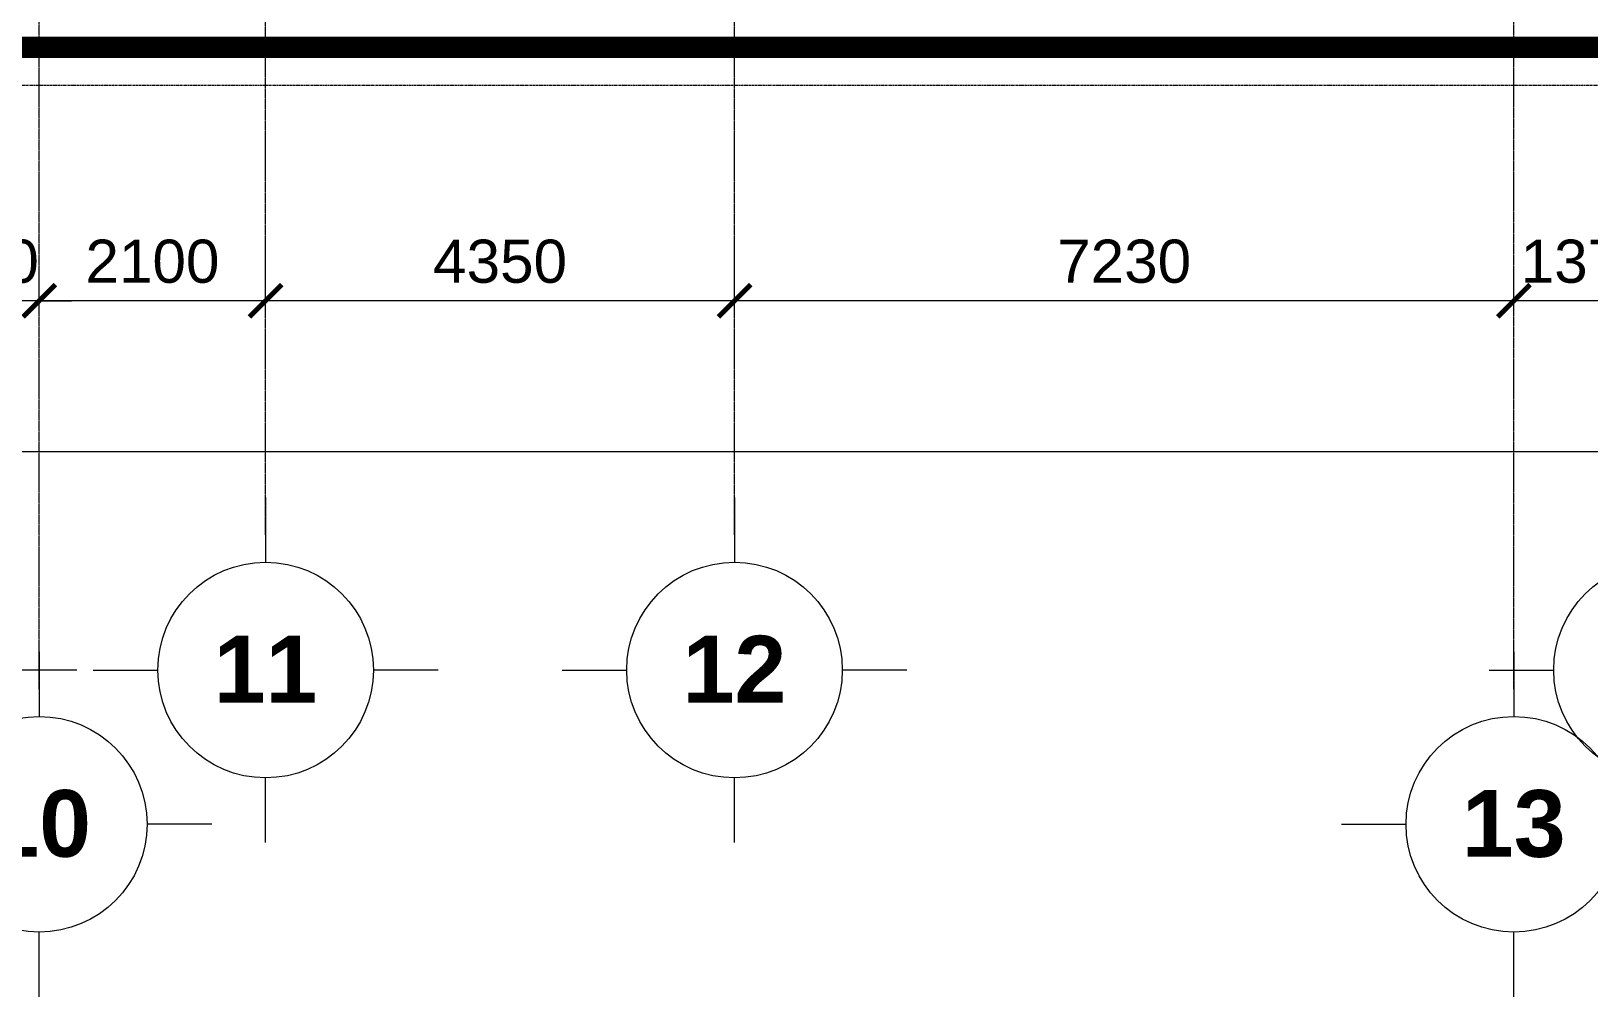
# Model space of a CAD drawing. Header units: millimetres. Extents: x -10599 to 108788, y -9455 to 93550.
# Drawn here: x 25876 to 40327, y -9455 to -500 of the extents above; entities that cross this region are included whole.
import ezdxf

# ---------------------------------------------------------------- set-up
doc = ezdxf.new("R2010")
doc.units = ezdxf.units.MM
doc.linetypes.add('Centre', pattern=[31.75, 6.35, -4.7625, 15.875, -4.7625])
doc.linetypes.add('Grid Line', pattern=[4.2, 3, -0.6, 0, -0.6])
for name, color, linetype, lineweight in [('DIM', 1, 'Continuous', 5), ('KH', 6, 'Continuous', 5), ('NET CAT', 3, 'Continuous', 5), ('TRUC', 225, 'Continuous', 5)]:
    doc.layers.add(name, color=color, linetype=linetype, lineweight=lineweight)
doc.styles.add('Arial_B', font='arialbd.ttf', dxfattribs={"height": 619.047619})
doc.styles.add('TA1', font='arial_1.ttf')
doc.dimstyles.new('D_200_KTx2', dxfattribs={"dimtxt": 400, "dimasz": 300, "dimexe": 300, "dimexo": 300, "dimgap": 160, "dimtad": 1, "dimdec": 0, "dimzin": 9, "dimtxsty": 'TA1', "dimblk": 'ARCHTICK', "dimcen": 1, "dimdle": 300, "dimclrd": 256, "dimclre": 256, "dimclrt": 7, "dimadec": 0, "dimazin": 0, "dimtfac": 1, "dimtdec": 0, "dimtix": 1, "dimtmove": 1, "dimatfit": 3, "dimldrblk": 'ARCHTICK', "dimfxl": 1, "dimtolj": 1, "dimtzin": 0, "dimlwd": -1, "dimlwe": -1, "dimarcsym": 0})

# ---------------------------------------------------------------- blocks, each defined once
blk = doc.blocks.new('Grid - FamilyAL-KH TRUC-1020318-MẶT ĐỨNG 1-14')
at = {"layer": 'KH'}
for p, q in [((-6349, -7200), (-6349, -7800)), ((-7949, -8800), (-7349, -8800)), ((-4749, -8800), (-5349, -8800)), ((-6349, -10400), (-6349, -9800))]:
    blk.add_line(p, q, dxfattribs=at)
blk.add_circle((-6349, -8800), 1000, dxfattribs=at)
blk = doc.blocks.new('_ARCHTICK')
at = {"color": 0, "linetype": 'ByBlock', "const_width": 0.15}
blk.add_lwpolyline([(-0.5, -0.5), (0.5, 0.5)], dxfattribs=at)
blk = doc.blocks.new('DIMBLOCK29-MẶT ĐỨNG 1-14')
at = {"layer": 'Defpoints', "color": 0, "transparency": 16777216}
for p in [(39631, -3000), (39631, -3424), (41001, -3424)]:
    blk.add_point(p, dxfattribs=at)
at = {"layer": 'DIM', "transparency": 16777216}
for p, q in [((39631, -3124), (39631, -2700)), ((41001, -3124), (41001, -2700)), ((39631, -3000), (39331, -3000)), ((41001, -3000), (39631, -3000)), ((41001, -3000), (41301, -3000))]:
    blk.add_line(p, q, dxfattribs=at)
at = {"layer": 'DIM', "transparency": 16777216, "xscale": 300, "yscale": 300, "zscale": 300}
blk.add_blockref('_ARCHTICK', (39631, -3000), dxfattribs=at)
at = {"layer": 'DIM', "transparency": 16777216, "xscale": 300, "yscale": 300, "zscale": 300, "rotation": 180}
blk.add_blockref('_ARCHTICK', (41001, -3000), dxfattribs=at)
at = {"layer": 'DIM', "color": 7, "transparency": 16777216, "insert": (40316, -2636), "char_height": 400, "attachment_point": 5, "style": 'TA1'}
blk.add_mtext('\\A1;1370', dxfattribs=at)
blk = doc.blocks.new('DIMBLOCK30-MẶT ĐỨNG 1-14')
at = {"layer": 'Defpoints', "color": 0, "transparency": 16777216}
for p in [(32401, -3000), (32401, -3424), (39631, -3424)]:
    blk.add_point(p, dxfattribs=at)
at = {"layer": 'DIM', "transparency": 16777216}
for p, q in [((32401, -3124), (32401, -2700)), ((39631, -3124), (39631, -2700)), ((39931, -3000), (32101, -3000))]:
    blk.add_line(p, q, dxfattribs=at)
at = {"layer": 'DIM', "transparency": 16777216, "xscale": 300, "yscale": 300, "zscale": 300, "rotation": 180}
blk.add_blockref('_ARCHTICK', (32401, -3000), dxfattribs=at)
at = {"layer": 'DIM', "transparency": 16777216, "xscale": 300, "yscale": 300, "zscale": 300}
blk.add_blockref('_ARCHTICK', (39631, -3000), dxfattribs=at)
at = {"layer": 'DIM', "color": 7, "transparency": 16777216, "insert": (36016, -2636), "char_height": 400, "attachment_point": 5, "style": 'TA1'}
blk.add_mtext('\\A1;7230', dxfattribs=at)
blk = doc.blocks.new('DIMBLOCK31-MẶT ĐỨNG 1-14')
at = {"layer": 'Defpoints', "color": 0, "transparency": 16777216}
for p in [(28051, -3000), (28051, -3424), (32401, -3424)]:
    blk.add_point(p, dxfattribs=at)
at = {"layer": 'DIM', "transparency": 16777216}
for p, q in [((28051, -3124), (28051, -2700)), ((32401, -3124), (32401, -2700)), ((32701, -3000), (27751, -3000))]:
    blk.add_line(p, q, dxfattribs=at)
at = {"layer": 'DIM', "transparency": 16777216, "xscale": 300, "yscale": 300, "zscale": 300, "rotation": 180}
blk.add_blockref('_ARCHTICK', (28051, -3000), dxfattribs=at)
at = {"layer": 'DIM', "transparency": 16777216, "xscale": 300, "yscale": 300, "zscale": 300}
blk.add_blockref('_ARCHTICK', (32401, -3000), dxfattribs=at)
at = {"layer": 'DIM', "color": 7, "transparency": 16777216, "insert": (30226, -2636), "char_height": 400, "attachment_point": 5, "style": 'TA1'}
blk.add_mtext('\\A1;4350', dxfattribs=at)
blk = doc.blocks.new('DIMBLOCK32-MẶT ĐỨNG 1-14')
at = {"layer": 'Defpoints', "color": 0, "transparency": 16777216}
for p in [(25951, -3000), (25951, -3424), (28051, -3424)]:
    blk.add_point(p, dxfattribs=at)
at = {"layer": 'DIM', "transparency": 16777216}
for p, q in [((25951, -3124), (25951, -2700)), ((28051, -3124), (28051, -2700)), ((28351, -3000), (25651, -3000))]:
    blk.add_line(p, q, dxfattribs=at)
at = {"layer": 'DIM', "transparency": 16777216, "xscale": 300, "yscale": 300, "zscale": 300, "rotation": 180}
blk.add_blockref('_ARCHTICK', (25951, -3000), dxfattribs=at)
at = {"layer": 'DIM', "transparency": 16777216, "xscale": 300, "yscale": 300, "zscale": 300}
blk.add_blockref('_ARCHTICK', (28051, -3000), dxfattribs=at)
at = {"layer": 'DIM', "color": 7, "transparency": 16777216, "insert": (27001, -2636), "char_height": 400, "attachment_point": 5, "style": 'TA1'}
blk.add_mtext('\\A1;2100', dxfattribs=at)
blk = doc.blocks.new('DIMBLOCK33-MẶT ĐỨNG 1-14')
at = {"layer": 'Defpoints', "color": 0, "transparency": 16777216}
for p in [(24701, -3000), (24701, -3424), (25951, -3424)]:
    blk.add_point(p, dxfattribs=at)
at = {"layer": 'DIM', "transparency": 16777216}
for p, q in [((24701, -3124), (24701, -2700)), ((25951, -3124), (25951, -2700)), ((24701, -3000), (24401, -3000)), ((25951, -3000), (24701, -3000)), ((25951, -3000), (26251, -3000))]:
    blk.add_line(p, q, dxfattribs=at)
at = {"layer": 'DIM', "transparency": 16777216, "xscale": 300, "yscale": 300, "zscale": 300}
blk.add_blockref('_ARCHTICK', (24701, -3000), dxfattribs=at)
at = {"layer": 'DIM', "transparency": 16777216, "xscale": 300, "yscale": 300, "zscale": 300, "rotation": 180}
blk.add_blockref('_ARCHTICK', (25951, -3000), dxfattribs=at)
at = {"layer": 'DIM', "color": 7, "transparency": 16777216, "insert": (25326, -2636), "char_height": 400, "attachment_point": 5, "style": 'TA1'}
blk.add_mtext('\\A1;1250', dxfattribs=at)
blk = doc.blocks.new('DIMBLOCK44-MẶT ĐỨNG 1-14')
at = {"layer": 'Defpoints', "color": 0, "transparency": 16777216}
for p in [(-8499, -4400), (-8499, -4824), (41001, -4824)]:
    blk.add_point(p, dxfattribs=at)
at = {"layer": 'DIM', "transparency": 16777216}
for p, q in [((-8499, -4524), (-8499, -4100)), ((41001, -4524), (41001, -4100)), ((41301, -4400), (-8799, -4400))]:
    blk.add_line(p, q, dxfattribs=at)
at = {"layer": 'DIM', "transparency": 16777216, "xscale": 300, "yscale": 300, "zscale": 300, "rotation": 180}
blk.add_blockref('_ARCHTICK', (-8499, -4400), dxfattribs=at)
at = {"layer": 'DIM', "transparency": 16777216, "xscale": 300, "yscale": 300, "zscale": 300}
blk.add_blockref('_ARCHTICK', (41001, -4400), dxfattribs=at)
at = {"layer": 'DIM', "color": 7, "transparency": 16777216, "insert": (16251, -4036), "char_height": 400, "attachment_point": 5, "style": 'TA1'}
blk.add_mtext('\\A1;49500', dxfattribs=at)

msp = doc.modelspace()

# ---------------------------------------------------------------- linework, layer by layer
at = {"layer": 'NET CAT', "const_width": 200}
msp.add_lwpolyline([(105087.8, -650), (-10499.5, -650)], dxfattribs=at)
at = {"layer": 'TRUC', "linetype": 'Grid Line'}
for p, q in [((25950.5, -6601.6), (25950.5, 91838.4)), ((28050.5, -5171), (28050.5, 91838.4)), ((32400.5, -5171), (32400.5, 91838.4)), ((39630.5, -6601.6), (39630.5, 91838.4))]:
    msp.add_line(p, q, dxfattribs=at)
at = {"layer": 'TRUC', "linetype": 'Centre'}
msp.add_line((-10499.5, -1000), (108517.8, -1000), dxfattribs=at)

# ---------------------------------------------------------------- block references
at = {"layer": 'KH'}
for p in [(31050, 2375.7), (34400, 2375.7), (38750, 2375.7), (47350, 2375.7), (32300, 945.1), (45980, 945.1)]:
    msp.add_blockref('Grid - FamilyAL-KH TRUC-1020318-MẶT ĐỨNG 1-14', p, dxfattribs=at)

# ---------------------------------------------------------------- texts
at = {"layer": 'KH', "char_height": 619.05, "width": 1116.488, "attachment_point": 2, "line_spacing_factor": 0.941778, "style": 'Arial_B'}
for s, insert in [('11', (28050.3, -6106.7)), ('12', (32400.3, -6106.7)), ('10', (25950.3, -7537.4)), ('13', (39630.3, -7537.4))]:
    msp.add_mtext(s, dxfattribs=dict(at, insert=insert))

# ---------------------------------------------------------------- dimensions: what is measured, and where the dimension line sits
at = {"layer": 'DIM'}
for base, p1, p2, picture, middle in [((24700.5, -3000), (25950.5, -3424.3), (24700.5, -3424.3), 'DIMBLOCK33-MẶT ĐỨNG 1-14', (25325.5, -2635.8)), ((25950.5, -3000), (28050.5, -3424.3), (25950.5, -3424.3), 'DIMBLOCK32-MẶT ĐỨNG 1-14', (27000.5, -2635.8)), ((28050.5, -3000), (32400.5, -3424.3), (28050.5, -3424.3), 'DIMBLOCK31-MẶT ĐỨNG 1-14', (30225.5, -2635.6)), ((32400.5, -3000), (39630.5, -3424.3), (32400.5, -3424.3), 'DIMBLOCK30-MẶT ĐỨNG 1-14', (36015.5, -2635.6)), ((39630.5, -3000), (41000.5, -3424.3), (39630.5, -3424.3), 'DIMBLOCK29-MẶT ĐỨNG 1-14', (40315.5, -2635.6)), ((-8499.5, -4400), (41000.5, -4824.3), (-8499.5, -4824.3), 'DIMBLOCK44-MẶT ĐỨNG 1-14', (16250.5, -4035.8))]:
    dim = msp.add_linear_dim(base=base, p1=p1, p2=p2, dimstyle='D_200_KTx2', dxfattribs=at)
    dim.commit()
    dim.dimension.update_dxf_attribs({"geometry": picture, "text_midpoint": middle})

doc.saveas('drawing.dxf')
